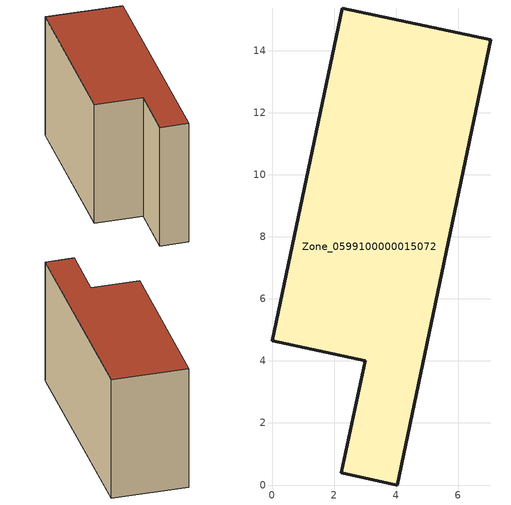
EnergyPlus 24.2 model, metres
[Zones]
Zone_0599100000015072
 floor ground (C_G): 7.06,14.36 4.03,0 2.23,0.39 3.01,4 0,4.65 2.27,15.38 z0
 wall outside (C_F): 4.03,0 7.06,14.36 2.27,15.38 0,4.65 3.01,4 2.23,0.39 4.03,0 z0:8.31
 roof outside (C_R): 2.23,0.39 4.03,0 7.06,14.36 2.27,15.38 0,4.65 3.01,4 z8.31
[BUILDING]
Pand.0599100000015072: North Axis=0; Terrain=City; Loads Convergence Tolerance Value=0.04; Temperature Convergence Tolerance Value=0.4; Solar Distribution=FullExterior; Maximum Number of Warmup Days=25; Minimum Number of Warmup Days=1
[Site:Location]
Rotterdam.The.Hague.AP_ZH_NLD Design_Conditions: Latitude=51.96; Longitude=4.45; Time Zone=1; Elevation=-4.5
[SITE:GROUNDTEMPERATURE:BUILDINGSURFACE]
18, 18, 18, 18, 18, 18, 18, 18, 18, 18, 18, 18
[MATERIAL] Thermal Absorptance=0.9; Solar Absorptance=0.7; Visible Absorptance=0.7
Name | Roughness | Thickness | Conductivity | Density | Specific Heat
G.TI.1975-1991 | MediumSmooth | 0.15 | 0.288461 | 540 | 1210
F.TI.1975-1991 | Rough | 0.3 | 0.230769 | 1920 | 840
R.TI.1975-1991 | MediumRough | 0.2 | 0.153846 | 1500 | 1000
[CONSTRUCTION]
C_G: G.TI.1975-1991
C_F: F.TI.1975-1991
C_R: R.TI.1975-1991
[ZONE]
Zone_0599100000015072: Type=1; Multiplier=1; Ceiling Height=Autocalculate; Volume=Autocalculate; Floor Area=autocalculate; Part of Total Floor Area=Yes
[ZONEINFILTRATION:DESIGNFLOWRATE]
Infil_Zone_0599100000015072: Zone or ZoneList or Space or SpaceList=Zone_0599100000015072; Schedule=AlwaysOn; Design Flow Rate Calculation Method=Flow/Area; Flow Rate per Floor Area=0.003; Constant Term Coefficient=1; Temperature Term Coefficient=0; Velocity Term Coefficient=0; Velocity Squared Term Coefficient=0
[HVACTEMPLATE:ZONE:IDEALLOADSAIRSYSTEM]
Zone_0599100000015072: Maximum Heating Supply Air Temperature=50; Minimum Cooling Supply Air Temperature=13; Maximum Heating Supply Air Humidity Ratio=0.0156; Minimum Cooling Supply Air Humidity Ratio=0.0077; Heating Limit=NoLimit; Cooling Limit=NoLimit; Dehumidification Control Type=ConstantSensibleHeatRatio; Cooling Sensible Heat Ratio=0.7; Dehumidification Setpoint=60; Humidification Control Type=None; Humidification Setpoint=30; Outdoor Air Method=None; Outdoor Air Flow Rate per Person=0.00944; Outdoor Air Flow Rate per Zone Floor Area=0; Outdoor Air Flow Rate per Zone=0; Demand Controlled Ventilation Type=None; Outdoor Air Economizer Type=NoEconomizer; Heat Recovery Type=None; Sensible Heat Recovery Effectiveness=0.7; Latent Heat Recovery Effectiveness=0.65
[ZONECONTROL:THERMOSTAT]
ThermostatControl_Zone_0599100000015072: Zone or ZoneList=Zone_0599100000015072; Control Type Schedule=DualSetpointControlType; Control 1=Thermostat_Zone_0599100000015072; Temperature Difference Between Cutout And Setpoint=0
[THERMOSTATSETPOINT:DUALSETPOINT]
Thermostat_Zone_0599100000015072: Heating Setpoint Temperature Schedule=HeatingSetpoint_Zone_0599100000015072; Cooling Setpoint Temperature Schedule=CoolingSetpoint_Zone_0599100000015072
[SCHEDULE:COMPACT]
HeatingSetpoint_Zone_0599100000015072: Through: 12/31, For: AllDays, Until: 24:00, 21
CoolingSetpoint_Zone_0599100000015072: Through: 12/31, For: AllDays, Until: 24:00, 24
DualSetpointControlType: Through: 12/31, For: AllDays, Until: 24:00, 4
AlwaysOn: Through: 12/31, For: AllDays, Until: 24:00, 1
